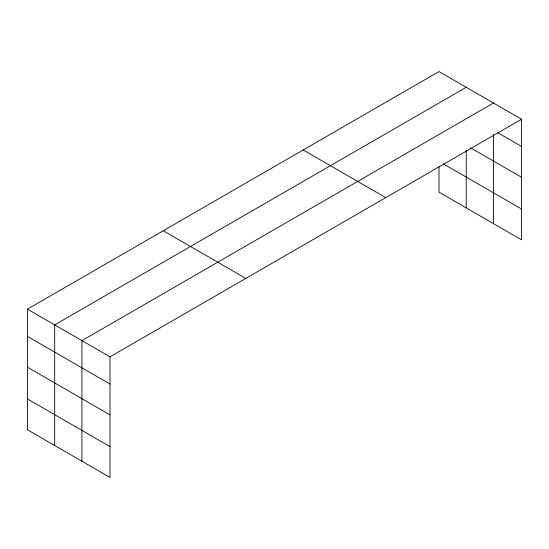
<?xml version="1.0" encoding="UTF-8"?>
<svg xmlns="http://www.w3.org/2000/svg" width="549" height="549" viewBox="0 0 549 549"><rect width="100%" height="100%" fill="white"/><g stroke="black" fill="none" stroke-linecap="round" stroke-linejoin="round"><path stroke-width="0.82" d="M521.55 119.229L438.994 71.562L27.45 309.162L27.45 429.771L110.006 477.438L110.006 356.829L521.55 119.229L521.55 239.838L438.994 192.171L438.994 166.491M466.238 87.291L54.694 324.891L54.694 445.507M493.482 103.02L81.938 340.62L81.938 461.235M497.916 132.796L521.55 146.446M470.651 147.88L521.55 177.265M443.407 163.904L521.55 209.018M303.185 149.973L385.741 197.633M163.259 230.752L245.815 278.418M27.45 309.162L110.006 356.829M27.45 336.379L110.006 384.046M27.45 367.199L110.006 414.866M27.45 398.951L110.006 446.618M493.482 134.519L493.482 223.628M466.238 150.344L466.238 207.899"/></g></svg>
